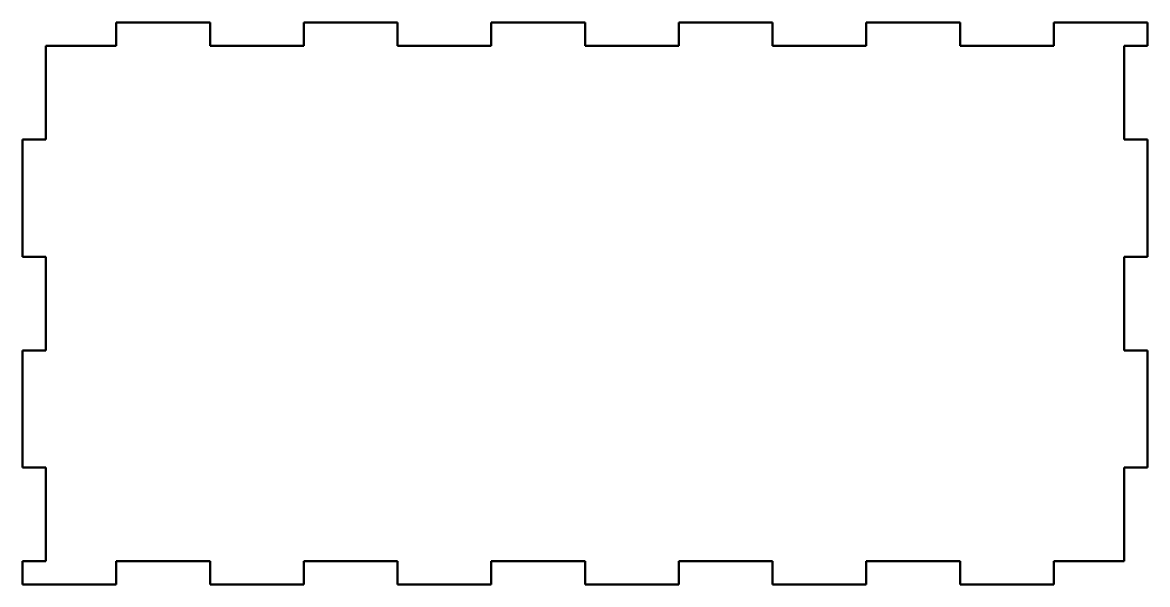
# Model space of a CAD drawing. Header units: inches. Extents: x 0.25 to 6.25, y 5.24 to 8.24.
import ezdxf

# ---------------------------------------------------------------- set-up
doc = ezdxf.new("R2010")
doc.units = ezdxf.units.IN
doc.header["$MEASUREMENT"] = 0
doc.layers.add('Visible (ANSI)', color=7, linetype='Continuous', lineweight=50)

msp = doc.modelspace()

# ---------------------------------------------------------------- linework, layer by layer
at = {"layer": 'Visible (ANSI)'}
for p, q in [((0.7509, 8.2353), (0.7509, 8.1103)), ((1.2509, 8.2353), (0.7509, 8.2353)), ((1.2509, 8.1103), (1.2509, 8.2353)), ((1.7509, 8.2353), (1.7509, 8.1103)), ((2.2509, 8.2353), (1.7509, 8.2353)), ((2.2509, 8.1103), (2.2509, 8.2353)), ((2.7509, 8.2353), (2.7509, 8.1103)), ((3.2509, 8.2353), (2.7509, 8.2353)), ((3.2509, 8.1103), (3.2509, 8.2353)), ((3.7509, 8.2353), (3.7509, 8.1103)), ((4.2509, 8.2353), (3.7509, 8.2353)), ((4.2509, 8.1103), (4.2509, 8.2353)), ((4.7509, 8.2353), (4.7509, 8.1103)), ((5.2509, 8.2353), (4.7509, 8.2353)), ((5.2509, 8.1103), (5.2509, 8.2353)), ((5.7509, 8.2353), (5.7509, 8.1103)), ((6.2509, 8.2353), (5.7509, 8.2353)), ((6.2509, 8.1103), (6.2509, 8.2353)), ((0.3759, 8.1103), (0.3759, 7.6103)), ((0.7509, 8.1103), (0.3759, 8.1103)), ((1.7509, 8.1103), (1.2509, 8.1103)), ((2.7509, 8.1103), (2.2509, 8.1103)), ((3.7509, 8.1103), (3.2509, 8.1103)), ((4.7509, 8.1103), (4.2509, 8.1103)), ((5.7509, 8.1103), (5.2509, 8.1103)), ((6.1259, 8.1103), (6.2509, 8.1103)), ((6.1259, 7.6103), (6.1259, 8.1103)), ((0.2509, 7.6103), (0.2509, 6.9853)), ((0.3759, 7.6103), (0.2509, 7.6103)), ((6.2509, 7.6103), (6.1259, 7.6103)), ((6.2509, 6.9853), (6.2509, 7.6103)), ((0.2509, 6.9853), (0.3759, 6.9853)), ((0.3759, 6.9853), (0.3759, 6.4853)), ((6.1259, 6.9853), (6.2509, 6.9853)), ((6.1259, 6.4853), (6.1259, 6.9853)), ((0.2509, 6.4853), (0.2509, 5.8603)), ((0.3759, 6.4853), (0.2509, 6.4853)), ((6.2509, 6.4853), (6.1259, 6.4853)), ((6.2509, 5.8603), (6.2509, 6.4853)), ((0.2509, 5.8603), (0.3759, 5.8603)), ((0.3759, 5.8603), (0.3759, 5.3603)), ((6.1259, 5.8603), (6.2509, 5.8603)), ((6.1259, 5.3603), (6.1259, 5.8603)), ((0.2509, 5.3603), (0.2509, 5.2353)), ((0.3759, 5.3603), (0.2509, 5.3603)), ((0.7509, 5.3603), (1.2509, 5.3603)), ((0.7509, 5.2353), (0.7509, 5.3603)), ((1.2509, 5.3603), (1.2509, 5.2353)), ((1.7509, 5.3603), (2.2509, 5.3603)), ((1.7509, 5.2353), (1.7509, 5.3603)), ((2.2509, 5.3603), (2.2509, 5.2353)), ((2.7509, 5.3603), (3.2509, 5.3603)), ((2.7509, 5.2353), (2.7509, 5.3603)), ((3.2509, 5.3603), (3.2509, 5.2353)), ((3.7509, 5.3603), (4.2509, 5.3603)), ((3.7509, 5.2353), (3.7509, 5.3603)), ((4.2509, 5.3603), (4.2509, 5.2353)), ((4.7509, 5.3603), (5.2509, 5.3603)), ((4.7509, 5.2353), (4.7509, 5.3603)), ((5.2509, 5.3603), (5.2509, 5.2353)), ((5.7509, 5.3603), (6.1259, 5.3603)), ((5.7509, 5.2353), (5.7509, 5.3603)), ((0.2509, 5.2353), (0.7509, 5.2353)), ((1.2509, 5.2353), (1.7509, 5.2353)), ((2.2509, 5.2353), (2.7509, 5.2353)), ((3.2509, 5.2353), (3.7509, 5.2353)), ((4.2509, 5.2353), (4.7509, 5.2353)), ((5.2509, 5.2353), (5.7509, 5.2353))]:
    msp.add_line(p, q, dxfattribs=at)

doc.saveas('drawing.dxf')
